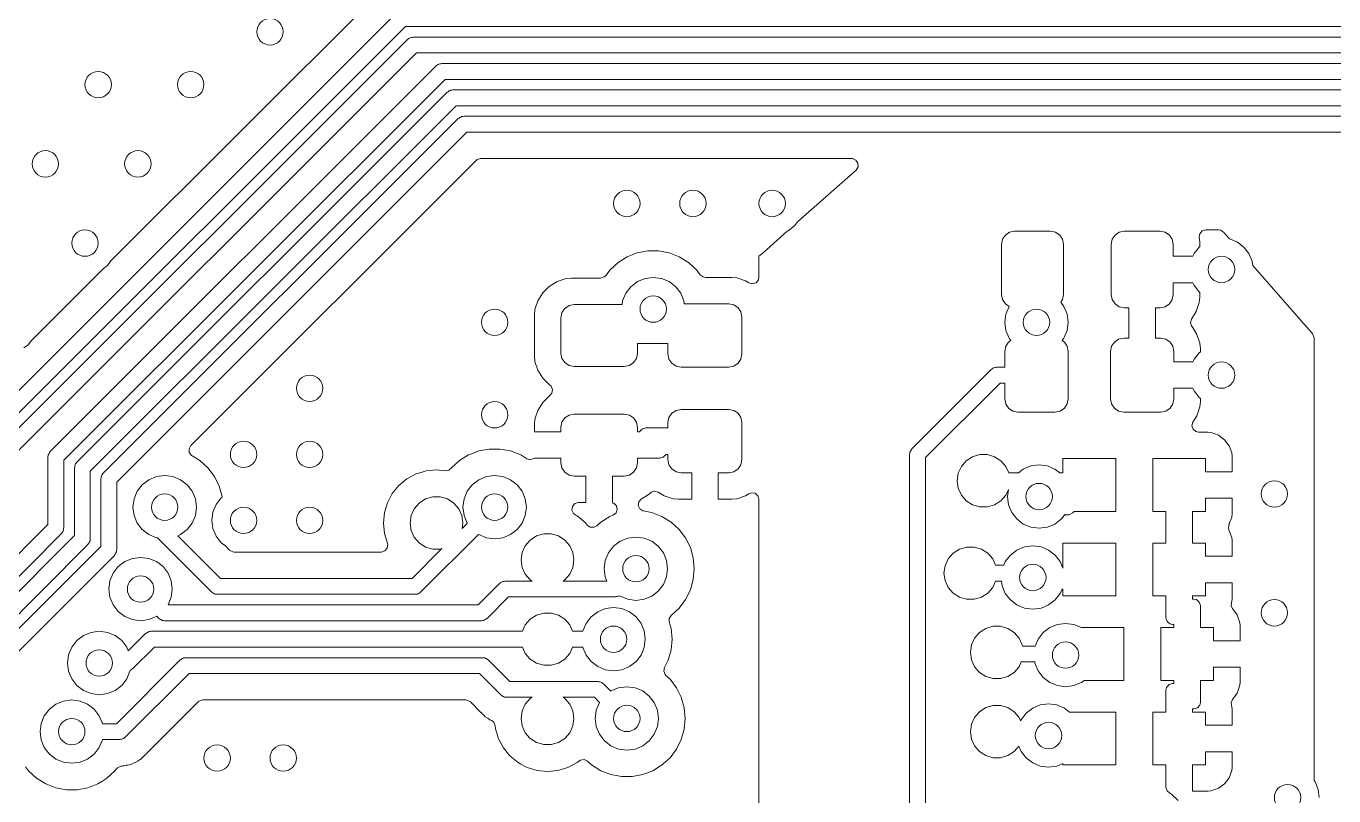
# Model space of a CAD drawing. Header units: millimetres. Extents: x 0 to 594, y 0 to 420.
# Drawn here: x 373.29 to 422.76, y 247.28 to 276.43 of the extents above; entities that cross this region are included whole.
import ezdxf

# ---------------------------------------------------------------- set-up
doc = ezdxf.new("R2010")
doc.units = ezdxf.units.MM
doc.linetypes.add('K5LT32768', pattern=[0])
picture_1 = doc.add_image_def('image2.png', size_in_pixel=(1000, 1000))

msp = doc.modelspace()

# ---------------------------------------------------------------- linework, layer by layer
at = {"color": 7, "linetype": 'K5LT32768', "lineweight": 18}
for p, q in [((376.484, 267.527), (386.472, 277.516)), ((387.301, 276.929), (368.301, 257.929)), ((368.813, 257.592), (387.638, 276.416)), ((387.638, 276.416), (454.389, 276.416)), ((387.715, 275.929), (371.801, 260.014)), ((387.75, 275.948), (387.715, 275.929)), ((387.777, 275.976), (387.75, 275.948)), ((387.816, 275.987), (387.777, 275.976)), ((387.85, 276.006), (387.816, 275.987)), ((387.889, 276.006), (387.85, 276.006)), ((387.927, 276.016), (387.889, 276.006)), ((451.917, 276.016), (387.927, 276.016)), ((372.313, 259.678), (388.052, 275.416)), ((388.052, 275.416), (451.793, 275.416)), ((388.801, 274.929), (374.201, 260.329)), ((388.835, 274.948), (388.801, 274.929)), ((388.863, 274.976), (388.835, 274.948)), ((388.901, 274.987), (388.863, 274.976)), ((388.936, 275.006), (388.901, 274.987)), ((388.975, 275.006), (388.936, 275.006)), ((389.013, 275.016), (388.975, 275.006)), ((447.013, 275.016), (389.013, 275.016)), ((374.713, 259.992), (389.138, 274.416)), ((389.138, 274.416), (446.889, 274.416)), ((389.215, 273.929), (375.201, 259.914)), ((389.25, 273.948), (389.215, 273.929)), ((389.277, 273.976), (389.25, 273.948)), ((389.316, 273.987), (389.277, 273.976)), ((389.35, 274.006), (389.316, 273.987)), ((389.389, 274.006), (389.35, 274.006)), ((389.427, 274.016), (389.389, 274.006)), ((427.513, 274.016), (389.427, 274.016)), ((375.713, 259.578), (389.552, 273.416)), ((389.552, 273.416), (427.389, 273.416)), ((389.63, 272.929), (376.201, 259.5)), ((389.664, 272.948), (389.63, 272.929)), ((389.692, 272.976), (389.664, 272.948)), ((389.73, 272.987), (389.692, 272.976)), ((389.764, 273.006), (389.73, 272.987)), ((389.804, 273.006), (389.764, 273.006)), ((389.842, 273.016), (389.804, 273.006)), ((427.013, 273.016), (389.842, 273.016)), ((376.713, 259.164), (389.966, 272.416)), ((389.966, 272.416), (426.889, 272.416)), ((390.308, 271.343), (379.517, 260.552)), ((390.349, 271.376), (390.308, 271.343)), ((390.483, 271.415), (390.349, 271.376)), ((404.522, 271.415), (390.483, 271.415)), ((404.555, 271.413), (404.522, 271.415)), ((404.682, 271.357), (404.555, 271.413)), ((404.759, 271.24), (404.682, 271.357)), ((404.761, 271.101), (404.759, 271.24)), ((402.476, 269.016), (404.687, 270.982)), ((404.687, 270.982), (404.761, 271.101)), ((401.167, 267.853), (402.077, 268.662)), ((402.077, 268.662), (402.113, 268.677)), ((402.113, 268.677), (402.362, 268.868)), ((402.362, 268.868), (402.476, 269.016)), ((410.688, 268.666), (410.497, 268.628)), ((412.038, 268.666), (410.688, 268.666)), ((412.23, 268.628), (412.038, 268.666)), ((414.838, 268.666), (414.647, 268.628)), ((416.188, 268.666), (414.838, 268.666)), ((416.38, 268.628), (416.188, 268.666)), ((417.783, 268.677), (417.691, 268.572)), ((417.917, 268.716), (417.783, 268.677)), ((418.401, 268.716), (417.917, 268.716)), ((418.469, 268.707), (418.401, 268.716)), ((418.587, 268.632), (418.469, 268.707)), ((410.226, 268.358), (410.188, 268.166)), ((410.188, 268.166), (410.188, 266.266)), ((410.335, 268.52), (410.226, 268.358)), ((410.497, 268.628), (410.335, 268.52)), ((412.392, 268.52), (412.23, 268.628)), ((412.5, 268.358), (412.392, 268.52)), ((412.538, 268.166), (412.5, 268.358)), ((412.538, 266.266), (412.538, 268.166)), ((414.376, 268.358), (414.338, 268.166)), ((414.338, 268.166), (414.338, 266.266)), ((414.485, 268.52), (414.376, 268.358)), ((414.647, 268.628), (414.485, 268.52)), ((416.542, 268.52), (416.38, 268.628)), ((416.65, 268.358), (416.542, 268.52)), ((416.688, 268.166), (416.65, 268.358)), ((416.688, 267.716), (416.688, 268.166)), ((417.691, 268.572), (417.67, 268.443)), ((417.67, 268.443), (417.688, 268.266)), ((417.688, 268.266), (417.688, 268.083)), ((418.81, 268.377), (418.587, 268.632)), ((418.824, 268.376), (418.81, 268.377)), ((419.113, 268.256), (418.824, 268.376)), ((419.362, 268.065), (419.113, 268.256)), ((395.681, 267.48), (396.028, 267.695)), ((396.028, 267.695), (396.341, 267.816)), ((396.341, 267.816), (396.408, 267.843)), ((396.408, 267.843), (396.809, 267.917)), ((396.809, 267.917), (397.217, 267.917)), ((397.217, 267.917), (397.618, 267.843)), ((397.618, 267.843), (397.999, 267.695)), ((397.999, 267.695), (398.345, 267.48)), ((401.013, 267.716), (401.167, 267.853)), ((401.013, 266.918), (401.013, 267.716)), ((417.433, 267.716), (416.688, 267.716)), ((417.474, 267.816), (417.433, 267.716)), ((417.665, 268.065), (417.474, 267.816)), ((417.688, 268.083), (417.665, 268.065)), ((419.552, 267.816), (419.362, 268.065)), ((419.672, 267.527), (419.552, 267.816)), ((373.484, 264.527), (376.203, 267.246)), ((376.203, 267.246), (376.362, 267.368)), ((376.362, 267.368), (376.484, 267.527)), ((395.218, 266.991), (395.38, 267.206)), ((395.38, 267.206), (395.681, 267.48)), ((398.345, 267.48), (398.647, 267.206)), ((398.647, 267.206), (398.79, 267.016)), ((419.693, 267.368), (419.672, 267.527)), ((421.716, 265.056), (419.693, 267.368)), ((393.081, 266.577), (393.38, 266.761)), ((393.38, 266.761), (393.713, 266.871)), ((393.713, 266.871), (393.918, 266.892)), ((393.918, 266.892), (395.02, 266.892)), ((395.02, 266.892), (395.154, 266.932)), ((395.154, 266.932), (395.218, 266.991)), ((396.413, 266.756), (396.165, 266.565)), ((396.703, 266.876), (396.413, 266.756)), ((397.013, 266.916), (396.703, 266.876)), ((397.324, 266.876), (397.013, 266.916)), ((397.613, 266.756), (397.324, 266.876)), ((397.862, 266.565), (397.613, 266.756)), ((398.79, 267.016), (398.902, 266.933)), ((398.902, 266.933), (398.988, 266.917)), ((398.988, 266.917), (399.968, 266.917)), ((399.968, 266.917), (400.174, 266.896)), ((400.174, 266.896), (400.507, 266.786)), ((400.507, 266.786), (400.635, 266.707)), ((400.635, 266.707), (400.77, 266.67)), ((400.77, 266.67), (400.903, 266.712)), ((400.903, 266.712), (400.993, 266.819)), ((400.993, 266.819), (401.013, 266.918)), ((416.688, 266.266), (416.688, 266.716)), ((416.688, 266.716), (417.433, 266.716)), ((417.433, 266.716), (417.474, 266.616)), ((392.649, 266.03), (392.833, 266.329)), ((392.833, 266.329), (393.081, 266.577)), ((395.974, 266.316), (395.854, 266.027)), ((396.165, 266.565), (395.974, 266.316)), ((398.052, 266.316), (397.862, 266.565)), ((398.172, 266.027), (398.052, 266.316)), ((410.188, 266.266), (410.226, 266.075)), ((412.5, 266.075), (412.538, 266.266)), ((414.338, 266.266), (414.376, 266.075)), ((416.65, 266.075), (416.688, 266.266)), ((417.474, 266.616), (417.665, 266.368)), ((417.665, 266.368), (417.688, 266.35)), ((417.688, 266.35), (417.688, 266.167)), ((392.517, 265.492), (392.538, 265.697)), ((392.538, 265.697), (392.649, 266.03)), ((393.665, 265.745), (393.556, 265.583)), ((393.827, 265.853), (393.665, 265.745)), ((394.018, 265.891), (393.827, 265.853)), ((395.836, 265.891), (394.018, 265.891)), ((395.854, 266.027), (395.836, 265.891)), ((398.187, 265.916), (398.172, 266.027)), ((399.868, 265.916), (398.187, 265.916)), ((400.06, 265.878), (399.868, 265.916)), ((400.222, 265.77), (400.06, 265.878)), ((400.33, 265.608), (400.222, 265.77)), ((410.226, 266.075), (410.335, 265.913)), ((410.335, 265.913), (410.476, 265.819)), ((410.474, 265.816), (410.354, 265.527)), ((410.476, 265.819), (410.474, 265.816)), ((412.432, 265.973), (412.5, 266.075)), ((412.552, 265.816), (412.432, 265.973)), ((412.672, 265.527), (412.552, 265.816)), ((414.376, 266.075), (414.485, 265.913)), ((414.485, 265.913), (414.647, 265.805)), ((414.647, 265.805), (414.838, 265.766)), ((414.838, 265.766), (415.013, 265.766)), ((415.013, 265.766), (415.013, 264.616)), ((416.013, 264.616), (416.013, 265.766)), ((416.013, 265.766), (416.188, 265.766)), ((416.188, 265.766), (416.38, 265.805)), ((416.38, 265.805), (416.542, 265.913)), ((416.542, 265.913), (416.65, 266.075)), ((417.667, 265.961), (417.557, 265.628)), ((417.688, 266.167), (417.667, 265.961)), ((392.517, 263.941), (392.517, 265.492)), ((393.556, 265.583), (393.518, 265.391)), ((393.518, 265.391), (393.518, 264.041)), ((400.368, 265.416), (400.33, 265.608)), ((400.368, 264.016), (400.368, 265.416)), ((410.354, 265.527), (410.313, 265.216)), ((410.313, 265.216), (410.354, 264.906)), ((412.713, 265.216), (412.672, 265.527)), ((412.672, 264.906), (412.713, 265.216)), ((417.379, 265.34), (417.342, 265.205)), ((417.342, 265.205), (417.384, 265.072)), ((417.557, 265.628), (417.379, 265.34)), ((410.354, 264.906), (410.474, 264.616)), ((412.552, 264.616), (412.672, 264.906)), ((417.384, 265.072), (417.396, 265.056)), ((417.396, 265.056), (417.398, 265.053)), ((417.398, 265.053), (417.582, 264.755)), ((417.582, 264.755), (417.692, 264.422)), ((421.952, 264.787), (421.716, 265.056)), ((421.974, 264.757), (421.952, 264.787)), ((422.013, 264.623), (421.974, 264.757)), ((373.203, 264.246), (373.362, 264.368)), ((373.362, 264.368), (373.484, 264.527)), ((396.418, 264.041), (396.418, 264.416)), ((396.418, 264.416), (397.568, 264.416)), ((397.568, 264.416), (397.568, 264.016)), ((410.351, 264.308), (410.313, 264.116)), ((410.46, 264.47), (410.351, 264.308)), ((410.543, 264.526), (410.46, 264.47)), ((410.474, 264.616), (410.543, 264.526)), ((412.483, 264.526), (412.552, 264.616)), ((412.567, 264.47), (412.483, 264.526)), ((412.675, 264.308), (412.567, 264.47)), ((412.713, 264.116), (412.675, 264.308)), ((414.351, 264.308), (414.313, 264.116)), ((414.46, 264.47), (414.351, 264.308)), ((414.622, 264.578), (414.46, 264.47)), ((414.813, 264.616), (414.622, 264.578)), ((415.013, 264.616), (414.813, 264.616)), ((416.213, 264.616), (416.013, 264.616)), ((416.405, 264.578), (416.213, 264.616)), ((416.567, 264.47), (416.405, 264.578)), ((416.675, 264.308), (416.567, 264.47)), ((416.713, 264.116), (416.675, 264.308)), ((417.692, 264.422), (417.713, 264.216)), ((417.713, 264.216), (417.713, 264.102)), ((422.013, 263.716), (422.013, 264.623)), ((392.538, 263.736), (392.517, 263.941)), ((392.649, 263.403), (392.538, 263.736)), ((393.518, 264.041), (393.556, 263.85)), ((393.556, 263.85), (393.665, 263.688)), ((396.272, 263.688), (396.38, 263.85)), ((396.38, 263.85), (396.418, 264.041)), ((397.568, 264.016), (397.606, 263.825)), ((397.606, 263.825), (397.715, 263.663)), ((400.222, 263.663), (400.33, 263.825)), ((400.33, 263.825), (400.368, 264.016)), ((410.313, 264.116), (410.313, 263.516)), ((412.713, 262.316), (412.713, 264.116)), ((414.313, 264.116), (414.313, 262.316)), ((416.713, 263.716), (416.713, 264.116)), ((417.433, 263.716), (416.713, 263.716)), ((417.474, 263.816), (417.433, 263.716)), ((417.665, 264.065), (417.474, 263.816)), ((417.713, 264.102), (417.665, 264.065)), ((422.013, 258.556), (422.013, 263.716)), ((392.833, 263.104), (392.649, 263.403)), ((393.665, 263.688), (393.827, 263.58)), ((393.827, 263.58), (394.018, 263.541)), ((394.018, 263.541), (395.918, 263.541)), ((395.918, 263.541), (396.11, 263.58)), ((396.11, 263.58), (396.272, 263.688)), ((397.715, 263.663), (397.877, 263.555)), ((397.877, 263.555), (398.068, 263.516)), ((398.068, 263.516), (399.868, 263.516)), ((399.868, 263.516), (400.06, 263.555)), ((400.06, 263.555), (400.222, 263.663)), ((409.801, 263.429), (406.801, 260.429)), ((409.835, 263.448), (409.801, 263.429)), ((409.863, 263.476), (409.835, 263.448)), ((409.901, 263.487), (409.863, 263.476)), ((409.936, 263.506), (409.901, 263.487)), ((409.975, 263.506), (409.936, 263.506)), ((410.013, 263.516), (409.975, 263.506)), ((410.313, 263.516), (410.013, 263.516)), ((393.081, 262.856), (392.833, 263.104)), ((393.088, 262.852), (393.081, 262.856)), ((393.148, 262.8), (393.088, 262.852)), ((393.203, 262.672), (393.148, 262.8)), ((407.313, 260.092), (410.138, 262.916)), ((410.138, 262.916), (410.313, 262.916)), ((410.313, 262.916), (410.313, 262.316)), ((392.834, 262.178), (393.082, 262.426)), ((393.082, 262.426), (393.088, 262.43)), ((393.088, 262.43), (393.091, 262.433)), ((393.091, 262.433), (393.093, 262.435)), ((393.093, 262.435), (393.181, 262.534)), ((393.093, 262.435), (393.093, 262.435)), ((393.181, 262.534), (393.203, 262.672)), ((410.313, 262.316), (410.351, 262.125)), ((412.675, 262.125), (412.713, 262.316)), ((414.313, 262.316), (414.351, 262.125)), ((416.675, 262.125), (416.713, 262.316)), ((416.713, 262.316), (416.713, 262.716)), ((416.713, 262.716), (417.433, 262.716)), ((417.433, 262.716), (417.474, 262.616)), ((417.474, 262.616), (417.665, 262.368)), ((417.665, 262.368), (417.713, 262.331)), ((417.713, 262.331), (417.713, 262.217)), ((392.539, 261.547), (392.65, 261.88)), ((392.65, 261.88), (392.834, 262.178)), ((394.018, 261.741), (393.827, 261.703)), ((395.918, 261.741), (394.018, 261.741)), ((396.11, 261.703), (395.918, 261.741)), ((397.715, 261.77), (397.606, 261.608)), ((397.877, 261.878), (397.715, 261.77)), ((398.068, 261.916), (397.877, 261.878)), ((399.868, 261.916), (398.068, 261.916)), ((400.06, 261.878), (399.868, 261.916)), ((400.222, 261.77), (400.06, 261.878)), ((400.33, 261.608), (400.222, 261.77)), ((410.351, 262.125), (410.46, 261.963)), ((410.46, 261.963), (410.622, 261.855)), ((410.622, 261.855), (410.813, 261.816)), ((410.813, 261.816), (412.213, 261.816)), ((412.213, 261.816), (412.405, 261.855)), ((412.405, 261.855), (412.567, 261.963)), ((412.567, 261.963), (412.675, 262.125)), ((414.351, 262.125), (414.46, 261.963)), ((414.46, 261.963), (414.622, 261.855)), ((414.622, 261.855), (414.813, 261.816)), ((414.813, 261.816), (416.213, 261.816)), ((416.213, 261.816), (416.405, 261.855)), ((416.405, 261.855), (416.567, 261.963)), ((416.567, 261.963), (416.675, 262.125)), ((417.692, 262.011), (417.582, 261.678)), ((417.713, 262.217), (417.692, 262.011)), ((392.518, 261.341), (392.539, 261.547)), ((392.518, 261.066), (392.518, 261.341)), ((393.556, 261.433), (393.518, 261.241)), ((393.518, 261.241), (393.518, 261.066)), ((393.665, 261.595), (393.556, 261.433)), ((393.827, 261.703), (393.665, 261.595)), ((396.272, 261.595), (396.11, 261.703)), ((396.38, 261.433), (396.272, 261.595)), ((396.418, 261.241), (396.38, 261.433)), ((396.418, 261.066), (396.418, 261.241)), ((397.606, 261.608), (397.568, 261.416)), ((397.568, 261.416), (397.568, 261.216)), ((400.368, 261.416), (400.33, 261.608)), ((400.368, 260.016), (400.368, 261.416)), ((417.432, 261.435), (417.395, 261.3)), ((417.395, 261.3), (417.437, 261.167)), ((417.582, 261.678), (417.432, 261.435)), ((393.518, 261.066), (392.518, 261.066)), ((396.488, 261.066), (396.418, 261.066)), ((396.561, 261.139), (396.488, 261.066)), ((396.565, 261.135), (396.561, 261.139)), ((396.602, 261.177), (396.565, 261.135)), ((396.736, 261.216), (396.602, 261.177)), ((397.568, 261.216), (396.736, 261.216)), ((417.437, 261.167), (417.544, 261.077)), ((417.544, 261.077), (417.643, 261.056)), ((417.643, 261.056), (418.009, 261.056)), ((418.009, 261.056), (418.128, 261.044)), ((418.128, 261.044), (418.397, 260.943)), ((418.397, 260.943), (418.628, 260.771)), ((418.628, 260.771), (418.8, 260.541)), ((374.153, 260.266), (374.143, 260.228)), ((374.181, 260.294), (374.153, 260.266)), ((374.201, 260.329), (374.181, 260.294)), ((379.517, 260.552), (379.45, 260.429)), ((379.45, 260.429), (379.46, 260.29)), ((379.46, 260.29), (379.544, 260.178)), ((390.028, 260.195), (390.272, 260.29)), ((390.272, 260.29), (390.408, 260.343)), ((390.408, 260.343), (390.809, 260.417)), ((390.809, 260.417), (391.217, 260.417)), ((391.217, 260.417), (391.618, 260.343)), ((391.618, 260.343), (391.999, 260.195)), ((406.723, 260.255), (406.713, 260.216)), ((406.743, 260.328), (406.723, 260.294)), ((406.723, 260.294), (406.723, 260.255)), ((406.753, 260.366), (406.743, 260.328)), ((406.781, 260.394), (406.753, 260.366)), ((406.801, 260.429), (406.781, 260.394)), ((418.8, 260.541), (418.9, 260.271)), ((418.9, 260.271), (418.913, 260.152)), ((374.123, 260.155), (374.113, 260.116)), ((374.113, 260.116), (374.113, 257.554)), ((374.143, 260.228), (374.123, 260.194)), ((374.123, 260.194), (374.123, 260.155)), ((374.713, 257.429), (374.713, 259.992)), ((375.143, 259.814), (375.123, 259.78)), ((375.123, 259.78), (375.123, 259.74)), ((375.153, 259.852), (375.143, 259.814)), ((375.181, 259.88), (375.153, 259.852)), ((375.201, 259.914), (375.181, 259.88)), ((379.544, 260.178), (379.562, 260.166)), ((379.562, 260.166), (379.861, 259.98)), ((379.861, 259.98), (380.162, 259.706)), ((389.38, 259.706), (389.681, 259.98)), ((389.681, 259.98), (390.028, 260.195)), ((391.999, 260.195), (392.232, 260.051)), ((392.232, 260.051), (392.367, 260.014)), ((392.367, 260.014), (392.5, 260.055)), ((392.5, 260.055), (392.514, 260.066)), ((392.514, 260.066), (393.518, 260.066)), ((393.518, 260.066), (393.518, 259.891)), ((393.518, 259.891), (393.556, 259.7)), ((396.38, 259.7), (396.418, 259.891)), ((396.418, 259.891), (396.418, 260.066)), ((396.418, 260.066), (397.25, 260.066)), ((397.25, 260.066), (397.384, 260.106)), ((397.384, 260.106), (397.421, 260.148)), ((397.421, 260.148), (397.426, 260.144)), ((397.426, 260.144), (397.498, 260.216)), ((397.498, 260.216), (397.568, 260.216)), ((397.568, 260.216), (397.568, 260.016)), ((397.568, 260.016), (397.606, 259.825)), ((397.606, 259.825), (397.715, 259.663)), ((400.222, 259.663), (400.33, 259.825)), ((400.33, 259.825), (400.368, 260.016)), ((406.713, 260.216), (406.713, 244.716)), ((407.313, 244.841), (407.313, 260.092)), ((408.672, 259.757), (408.554, 259.498)), ((408.858, 259.972), (408.672, 259.757)), ((409.098, 260.126), (408.858, 259.972)), ((409.371, 260.206), (409.098, 260.126)), ((409.656, 260.206), (409.371, 260.206)), ((409.929, 260.126), (409.656, 260.206)), ((410.168, 259.972), (409.929, 260.126)), ((410.355, 259.757), (410.168, 259.972)), ((410.464, 259.516), (410.355, 259.757)), ((411.303, 259.776), (411.013, 259.656)), ((411.613, 259.816), (411.303, 259.776)), ((411.924, 259.776), (411.613, 259.816)), ((412.213, 259.656), (411.924, 259.776)), ((414.513, 260.056), (412.513, 260.056)), ((412.513, 260.056), (412.513, 259.516)), ((414.513, 258.056), (414.513, 260.056)), ((417.913, 260.056), (415.913, 260.056)), ((415.913, 260.056), (415.913, 258.056)), ((417.913, 259.556), (417.913, 260.056)), ((418.913, 260.152), (418.913, 259.556)), ((375.123, 259.74), (375.113, 259.702)), ((375.113, 259.702), (375.113, 257.14)), ((375.713, 257.015), (375.713, 259.578)), ((376.123, 259.326), (376.113, 259.288)), ((376.113, 259.288), (376.113, 256.725)), ((376.143, 259.4), (376.123, 259.366)), ((376.123, 259.366), (376.123, 259.326)), ((376.153, 259.438), (376.143, 259.4)), ((376.181, 259.466), (376.153, 259.438)), ((376.201, 259.5), (376.181, 259.466)), ((378.218, 259.376), (377.929, 259.256)), ((378.529, 259.416), (378.218, 259.376)), ((378.839, 259.376), (378.529, 259.416)), ((379.129, 259.256), (378.839, 259.376)), ((380.162, 259.706), (380.408, 259.38)), ((380.408, 259.38), (380.59, 259.015)), ((387.391, 259.038), (387.696, 259.288)), ((387.696, 259.288), (388.044, 259.474)), ((388.044, 259.474), (388.362, 259.571)), ((388.362, 259.571), (388.421, 259.589)), ((388.421, 259.589), (388.813, 259.627)), ((388.813, 259.627), (389.147, 259.594)), ((389.147, 259.594), (389.284, 259.62)), ((389.284, 259.62), (389.369, 259.692)), ((389.369, 259.692), (389.374, 259.698)), ((389.374, 259.698), (389.38, 259.706)), ((390.703, 259.376), (390.413, 259.256)), ((391.013, 259.416), (390.703, 259.376)), ((391.324, 259.376), (391.013, 259.416)), ((391.613, 259.256), (391.324, 259.376)), ((393.556, 259.7), (393.665, 259.538)), ((393.665, 259.538), (393.827, 259.43)), ((393.827, 259.43), (394.018, 259.391)), ((394.018, 259.391), (394.468, 259.391)), ((394.468, 259.391), (394.468, 258.391)), ((395.468, 258.391), (395.468, 259.391)), ((395.468, 259.391), (395.918, 259.391)), ((395.918, 259.391), (396.11, 259.43)), ((396.11, 259.43), (396.272, 259.538)), ((396.272, 259.538), (396.38, 259.7)), ((397.715, 259.663), (397.877, 259.555)), ((397.877, 259.555), (398.068, 259.516)), ((398.068, 259.516), (398.468, 259.516)), ((398.468, 259.516), (398.468, 258.516)), ((399.468, 258.516), (399.468, 259.516)), ((399.468, 259.516), (399.868, 259.516)), ((399.868, 259.516), (400.06, 259.555)), ((400.06, 259.555), (400.222, 259.663)), ((408.554, 259.498), (408.513, 259.216)), ((410.832, 259.516), (410.464, 259.516)), ((411.013, 259.656), (410.832, 259.516)), ((412.395, 259.516), (412.213, 259.656)), ((412.513, 259.516), (412.395, 259.516)), ((418.913, 259.556), (417.913, 259.556)), ((376.713, 256.601), (376.713, 259.164)), ((377.49, 258.816), (377.37, 258.527)), ((377.68, 259.065), (377.49, 258.816)), ((377.929, 259.256), (377.68, 259.065)), ((379.377, 259.065), (379.129, 259.256)), ((379.568, 258.816), (379.377, 259.065)), ((379.688, 258.527), (379.568, 258.816)), ((380.59, 259.015), (380.702, 258.623)), ((387.141, 258.734), (387.391, 259.038)), ((389.974, 258.816), (389.854, 258.527)), ((390.165, 259.065), (389.974, 258.816)), ((390.413, 259.256), (390.165, 259.065)), ((391.862, 259.065), (391.613, 259.256)), ((392.052, 258.816), (391.862, 259.065)), ((392.172, 258.527), (392.052, 258.816)), ((396.937, 258.782), (396.899, 258.751)), ((397.07, 258.824), (396.937, 258.782)), ((397.205, 258.787), (397.07, 258.824)), ((397.43, 258.648), (397.205, 258.787)), ((408.513, 259.216), (408.554, 258.935)), ((408.554, 258.935), (408.672, 258.676)), ((410.355, 258.676), (410.448, 258.881)), ((410.448, 258.881), (410.413, 258.616)), ((377.37, 258.527), (377.329, 258.216)), ((379.729, 258.216), (379.688, 258.527)), ((380.474, 258.316), (380.354, 258.027)), ((380.665, 258.565), (380.474, 258.316)), ((380.704, 258.595), (380.665, 258.565)), ((380.702, 258.623), (380.704, 258.595)), ((386.841, 258.009), (386.956, 258.386)), ((386.956, 258.386), (387.141, 258.734)), ((388.158, 258.372), (387.972, 258.157)), ((388.398, 258.526), (388.158, 258.372)), ((388.671, 258.606), (388.398, 258.526)), ((388.956, 258.606), (388.671, 258.606)), ((389.229, 258.526), (388.956, 258.606)), ((389.468, 258.372), (389.229, 258.526)), ((389.655, 258.157), (389.468, 258.372)), ((389.854, 258.527), (389.813, 258.216)), ((392.213, 258.216), (392.172, 258.527)), ((394.045, 258.352), (393.953, 258.247)), ((394.179, 258.391), (394.045, 258.352)), ((394.468, 258.391), (394.179, 258.391)), ((395.489, 258.371), (395.468, 258.391)), ((395.522, 258.363), (395.489, 258.371)), ((395.622, 258.265), (395.522, 258.363)), ((396.467, 258.422), (396.445, 258.284)), ((396.445, 258.284), (396.501, 258.155)), ((396.561, 258.525), (396.467, 258.422)), ((396.855, 258.707), (396.561, 258.525)), ((396.899, 258.751), (396.855, 258.707)), ((397.763, 258.537), (397.43, 258.648)), ((397.968, 258.516), (397.763, 258.537)), ((398.468, 258.516), (397.968, 258.516)), ((399.968, 258.516), (399.468, 258.516)), ((400.174, 258.537), (399.968, 258.516)), ((400.506, 258.648), (400.174, 258.537)), ((400.635, 258.727), (400.507, 258.648)), ((400.73, 258.761), (400.635, 258.727)), ((400.868, 258.742), (400.73, 258.761)), ((400.974, 258.65), (400.868, 258.742)), ((401.013, 258.516), (400.974, 258.65)), ((401.013, 246.945), (401.013, 258.516)), ((408.672, 258.676), (408.858, 258.461)), ((408.858, 258.461), (409.098, 258.307)), ((409.098, 258.307), (409.371, 258.227)), ((409.656, 258.227), (409.929, 258.307)), ((409.929, 258.307), (410.168, 258.461)), ((410.168, 258.461), (410.355, 258.676)), ((410.413, 258.616), (410.454, 258.306)), ((410.454, 258.306), (410.574, 258.016)), ((417.913, 258.056), (417.913, 258.556)), ((417.913, 258.556), (418.913, 258.556)), ((418.913, 258.556), (418.913, 257.961)), ((422.013, 253.156), (422.013, 258.556)), ((377.329, 258.216), (377.37, 257.906)), ((377.37, 257.906), (377.49, 257.616)), ((379.568, 257.616), (379.688, 257.906)), ((379.688, 257.906), (379.729, 258.216)), ((380.354, 258.027), (380.313, 257.716)), ((386.803, 257.616), (386.841, 258.009)), ((387.854, 257.898), (387.813, 257.616)), ((387.972, 258.157), (387.854, 257.898)), ((389.773, 257.898), (389.655, 258.157)), ((389.813, 257.616), (389.773, 257.898)), ((389.813, 258.216), (389.854, 257.906)), ((389.854, 257.906), (389.974, 257.616)), ((392.052, 257.616), (392.172, 257.906)), ((392.172, 257.906), (392.213, 258.216)), ((393.953, 258.247), (393.934, 258.108)), ((393.934, 258.108), (393.992, 257.981)), ((393.992, 257.981), (394.062, 257.925)), ((394.062, 257.925), (394.13, 257.888)), ((394.13, 257.888), (394.435, 257.638)), ((395.025, 257.649), (395.371, 257.864)), ((395.371, 257.864), (395.434, 257.888)), ((395.434, 257.888), (395.496, 257.912)), ((395.496, 257.912), (395.606, 257.997)), ((395.606, 257.997), (395.654, 258.129)), ((395.654, 258.129), (395.622, 258.265)), ((396.501, 258.155), (396.617, 258.078)), ((396.617, 258.078), (396.645, 258.071)), ((396.645, 258.071), (396.822, 258.038)), ((396.822, 258.038), (396.962, 258.011)), ((396.962, 258.011), (397.342, 257.864)), ((397.342, 257.864), (397.689, 257.649)), ((409.371, 258.227), (409.656, 258.227)), ((410.574, 258.016), (410.765, 257.768)), ((412.462, 257.768), (412.587, 257.932)), ((412.587, 257.932), (412.596, 257.927)), ((412.596, 257.927), (412.751, 257.927)), ((412.751, 257.927), (412.885, 258.004)), ((412.885, 258.004), (412.938, 258.056)), ((412.938, 258.056), (414.513, 258.056)), ((415.913, 258.056), (416.413, 258.056)), ((416.413, 258.056), (416.413, 256.856)), ((417.413, 256.856), (417.413, 258.056)), ((417.413, 258.056), (417.913, 258.056)), ((418.9, 257.842), (418.794, 257.556)), ((418.913, 257.961), (418.9, 257.842)), ((374.113, 257.554), (369.301, 252.742)), ((374.673, 257.279), (374.683, 257.318)), ((374.683, 257.318), (374.703, 257.352)), ((374.703, 257.391), (374.713, 257.429)), ((374.703, 257.352), (374.703, 257.391)), ((377.49, 257.616), (377.68, 257.368)), ((377.68, 257.368), (377.929, 257.177)), ((379.129, 257.177), (379.377, 257.368)), ((379.377, 257.368), (379.568, 257.616)), ((380.313, 257.716), (380.354, 257.406)), ((380.354, 257.406), (380.474, 257.116)), ((386.841, 257.224), (386.803, 257.616)), ((387.813, 257.616), (387.854, 257.335)), ((387.854, 257.335), (387.972, 257.076)), ((389.784, 257.411), (389.813, 257.616)), ((389.981, 257.608), (389.784, 257.411)), ((389.974, 257.616), (389.981, 257.608)), ((391.613, 257.177), (391.862, 257.368)), ((391.862, 257.368), (392.052, 257.616)), ((394.435, 257.638), (394.516, 257.539)), ((394.516, 257.539), (394.632, 257.46)), ((394.632, 257.46), (394.772, 257.457)), ((394.772, 257.457), (394.875, 257.513)), ((394.875, 257.513), (395.025, 257.649)), ((397.689, 257.649), (397.99, 257.375)), ((397.99, 257.375), (398.236, 257.049)), ((410.765, 257.768), (411.013, 257.577)), ((411.013, 257.577), (411.303, 257.457)), ((411.303, 257.457), (411.613, 257.416)), ((411.613, 257.416), (411.924, 257.457)), ((411.924, 257.457), (412.213, 257.577)), ((412.213, 257.577), (412.462, 257.768)), ((418.797, 257.554), (418.772, 257.439)), ((418.772, 257.439), (418.796, 257.358)), ((418.794, 257.556), (418.797, 257.554)), ((418.796, 257.358), (418.794, 257.357)), ((418.794, 257.357), (418.9, 257.071)), ((369.813, 252.405), (374.625, 257.217)), ((375.113, 257.14), (370.301, 252.327)), ((370.813, 251.991), (375.625, 256.803)), ((374.625, 257.217), (374.645, 257.252)), ((374.645, 257.252), (374.673, 257.279)), ((375.625, 256.803), (375.645, 256.837)), ((375.645, 256.837), (375.673, 256.865)), ((375.673, 256.865), (375.683, 256.903)), ((375.683, 256.903), (375.703, 256.938)), ((375.703, 256.977), (375.713, 257.015)), ((375.703, 256.938), (375.703, 256.977)), ((377.929, 257.177), (378.218, 257.057)), ((378.218, 257.057), (378.269, 257.051)), ((378.269, 257.051), (378.297, 257.023)), ((378.297, 257.023), (378.317, 256.989)), ((378.317, 256.989), (380.301, 255.004)), ((379.021, 257.133), (379.129, 257.177)), ((380.638, 255.516), (379.021, 257.133)), ((380.474, 257.116), (380.665, 256.868)), ((380.665, 256.868), (380.824, 256.746)), ((386.894, 257.049), (386.841, 257.224)), ((386.959, 256.837), (386.894, 257.049)), ((386.947, 256.662), (386.967, 256.801)), ((386.967, 256.801), (386.959, 256.837)), ((387.972, 257.076), (388.158, 256.861)), ((388.158, 256.861), (388.398, 256.707)), ((388.225, 255.004), (390.405, 257.184)), ((390.405, 257.184), (390.413, 257.177)), ((390.413, 257.177), (390.703, 257.057)), ((390.703, 257.057), (391.013, 257.016)), ((391.013, 257.016), (391.324, 257.057)), ((391.324, 257.057), (391.613, 257.177)), ((392.358, 256.972), (392.172, 256.757)), ((392.598, 257.126), (392.358, 256.972)), ((392.871, 257.206), (392.598, 257.126)), ((393.156, 257.206), (392.871, 257.206)), ((393.429, 257.126), (393.156, 257.206)), ((393.668, 256.972), (393.429, 257.126)), ((393.855, 256.757), (393.668, 256.972)), ((395.757, 256.925), (395.508, 256.734)), ((396.046, 257.045), (395.757, 256.925)), ((396.357, 257.085), (396.046, 257.045)), ((396.667, 257.045), (396.357, 257.085)), ((396.957, 256.925), (396.667, 257.045)), ((397.205, 256.734), (396.957, 256.925)), ((398.236, 257.049), (398.418, 256.684)), ((414.513, 256.856), (412.513, 256.856)), ((412.513, 256.856), (412.513, 255.909)), ((414.513, 254.856), (414.513, 256.856)), ((416.413, 256.856), (415.913, 256.856)), ((415.913, 256.856), (415.913, 254.856)), ((417.913, 256.856), (417.413, 256.856)), ((417.913, 256.356), (417.913, 256.856)), ((418.9, 257.071), (418.913, 256.952)), ((418.913, 256.952), (418.913, 256.356)), ((376.113, 256.725), (371.301, 251.913)), ((371.813, 251.577), (376.625, 256.389)), ((376.625, 256.389), (376.645, 256.423)), ((376.645, 256.423), (376.673, 256.451)), ((376.673, 256.451), (376.683, 256.489)), ((376.683, 256.489), (376.703, 256.523)), ((376.703, 256.563), (376.713, 256.601)), ((376.703, 256.523), (376.703, 256.563)), ((377.617, 256.315), (377.307, 256.275)), ((377.928, 256.275), (377.617, 256.315)), ((380.824, 256.746), (380.98, 256.59)), ((380.98, 256.59), (381.102, 256.523)), ((381.102, 256.523), (381.155, 256.517)), ((381.155, 256.517), (381.506, 256.517)), ((381.506, 256.517), (381.513, 256.516)), ((381.513, 256.516), (381.521, 256.517)), ((381.521, 256.517), (384.006, 256.517)), ((384.006, 256.517), (384.013, 256.516)), ((384.013, 256.516), (384.021, 256.517)), ((384.021, 256.517), (386.721, 256.517)), ((386.721, 256.517), (386.855, 256.557)), ((386.855, 256.557), (386.947, 256.662)), ((389.017, 256.645), (387.889, 255.516)), ((388.398, 256.707), (388.671, 256.627)), ((388.671, 256.627), (388.956, 256.627)), ((388.956, 256.627), (389.017, 256.645)), ((392.054, 256.498), (392.013, 256.216)), ((392.172, 256.757), (392.054, 256.498)), ((393.973, 256.498), (393.855, 256.757)), ((394.013, 256.216), (393.973, 256.498)), ((395.317, 256.485), (395.198, 256.196)), ((395.508, 256.734), (395.317, 256.485)), ((397.396, 256.485), (397.205, 256.734)), ((397.516, 256.196), (397.396, 256.485)), ((398.418, 256.684), (398.529, 256.292)), ((398.529, 256.292), (398.567, 255.885)), ((408.358, 256.472), (408.172, 256.257)), ((408.598, 256.626), (408.358, 256.472)), ((408.871, 256.706), (408.598, 256.626)), ((409.156, 256.706), (408.871, 256.706)), ((409.429, 256.626), (409.156, 256.706)), ((409.668, 256.472), (409.429, 256.626)), ((409.855, 256.257), (409.668, 256.472)), ((410.525, 256.401), (410.334, 256.153)), ((410.773, 256.592), (410.525, 256.401)), ((411.063, 256.712), (410.773, 256.592)), ((411.373, 256.753), (411.063, 256.712)), ((411.684, 256.712), (411.373, 256.753)), ((411.973, 256.592), (411.684, 256.712)), ((412.222, 256.401), (411.973, 256.592)), ((412.412, 256.153), (412.222, 256.401)), ((418.913, 256.356), (417.913, 256.356)), ((376.769, 255.964), (376.578, 255.715)), ((377.017, 256.155), (376.769, 255.964)), ((377.307, 256.275), (377.017, 256.155)), ((378.217, 256.155), (377.928, 256.275)), ((378.466, 255.964), (378.217, 256.155)), ((378.657, 255.715), (378.466, 255.964)), ((392.013, 256.216), (392.054, 255.935)), ((392.054, 255.935), (392.172, 255.676)), ((393.855, 255.676), (393.973, 255.935)), ((393.973, 255.935), (394.013, 256.216)), ((395.198, 256.196), (395.157, 255.885)), ((395.157, 255.885), (395.198, 255.575)), ((397.557, 255.885), (397.516, 256.196)), ((397.516, 255.575), (397.557, 255.885)), ((398.567, 255.885), (398.529, 255.479)), ((408.054, 255.998), (408.013, 255.716)), ((408.172, 256.257), (408.054, 255.998)), ((409.964, 256.016), (409.855, 256.257)), ((410.278, 256.016), (409.964, 256.016)), ((410.334, 256.153), (410.278, 256.016)), ((412.513, 255.909), (412.412, 256.153)), ((376.458, 255.426), (376.417, 255.115)), ((376.578, 255.715), (376.458, 255.426)), ((378.777, 255.426), (378.657, 255.715)), ((378.817, 255.115), (378.777, 255.426)), ((387.889, 255.516), (380.638, 255.516)), ((391.201, 255.329), (390.389, 254.516)), ((391.235, 255.348), (391.201, 255.329)), ((391.263, 255.376), (391.235, 255.348)), ((391.301, 255.387), (391.263, 255.376)), ((391.336, 255.406), (391.301, 255.387)), ((391.375, 255.406), (391.336, 255.406)), ((391.413, 255.416), (391.375, 255.406)), ((392.427, 255.416), (391.413, 255.416)), ((392.172, 255.676), (392.358, 255.461)), ((392.358, 255.461), (392.427, 255.416)), ((393.599, 255.416), (393.668, 255.461)), ((395.263, 255.416), (393.599, 255.416)), ((393.668, 255.461), (393.855, 255.676)), ((395.198, 255.575), (395.263, 255.416)), ((397.396, 255.285), (397.516, 255.575)), ((398.529, 255.479), (398.418, 255.087)), ((408.013, 255.716), (408.054, 255.435)), ((408.054, 255.435), (408.172, 255.176)), ((409.855, 255.176), (409.964, 255.416)), ((409.964, 255.416), (410.191, 255.416)), ((410.191, 255.416), (410.214, 255.242)), ((417.913, 254.856), (417.913, 255.356)), ((417.913, 255.356), (418.913, 255.356)), ((418.913, 255.356), (418.913, 254.761)), ((376.417, 255.115), (376.458, 254.805)), ((378.777, 254.805), (378.817, 255.115)), ((380.301, 255.004), (380.335, 254.985)), ((380.335, 254.985), (380.363, 254.957)), ((380.363, 254.957), (380.401, 254.946)), ((380.401, 254.946), (380.436, 254.927)), ((380.436, 254.927), (380.475, 254.927)), ((380.475, 254.927), (380.513, 254.916)), ((380.513, 254.916), (388.013, 254.916)), ((388.013, 254.916), (388.051, 254.927)), ((388.051, 254.927), (388.091, 254.927)), ((388.091, 254.927), (388.125, 254.946)), ((388.125, 254.946), (388.163, 254.957)), ((388.163, 254.957), (388.191, 254.985)), ((388.191, 254.985), (388.225, 255.004)), ((390.725, 254.004), (391.538, 254.816)), ((391.538, 254.816), (395.588, 254.816)), ((395.588, 254.816), (395.626, 254.827)), ((395.626, 254.827), (395.665, 254.827)), ((395.665, 254.827), (395.7, 254.846)), ((395.7, 254.846), (395.738, 254.857)), ((395.738, 254.857), (395.74, 254.859)), ((395.74, 254.859), (395.757, 254.846)), ((395.757, 254.846), (396.046, 254.726)), ((396.667, 254.726), (396.957, 254.846)), ((396.957, 254.846), (397.205, 255.037)), ((397.205, 255.037), (397.396, 255.285)), ((398.418, 255.087), (398.236, 254.722)), ((408.172, 255.176), (408.358, 254.961)), ((408.358, 254.961), (408.598, 254.807)), ((408.598, 254.807), (408.871, 254.727)), ((409.156, 254.727), (409.429, 254.807)), ((409.429, 254.807), (409.668, 254.961)), ((409.668, 254.961), (409.855, 255.176)), ((410.214, 255.242), (410.334, 254.953)), ((410.334, 254.953), (410.525, 254.704)), ((412.222, 254.704), (412.412, 254.953)), ((412.412, 254.953), (412.481, 255.117)), ((412.481, 255.117), (412.513, 255.117)), ((412.513, 255.117), (412.513, 254.856)), ((412.513, 254.856), (414.513, 254.856)), ((415.913, 254.856), (416.413, 254.856)), ((416.413, 254.856), (416.413, 254.024)), ((417.413, 254.736), (417.413, 254.856)), ((417.413, 254.856), (417.913, 254.856)), ((376.458, 254.805), (376.578, 254.515)), ((376.578, 254.515), (376.769, 254.267)), ((378.657, 254.516), (378.777, 254.805)), ((390.389, 254.516), (378.657, 254.516)), ((395.203, 254.376), (394.913, 254.256)), ((395.513, 254.416), (395.203, 254.376)), ((395.824, 254.376), (395.513, 254.416)), ((396.113, 254.256), (395.824, 254.376)), ((396.046, 254.726), (396.357, 254.685)), ((396.357, 254.685), (396.667, 254.726)), ((397.99, 254.396), (397.687, 254.12)), ((398.236, 254.722), (397.99, 254.396)), ((408.871, 254.727), (409.156, 254.727)), ((410.525, 254.704), (410.773, 254.513)), ((410.773, 254.513), (411.063, 254.393)), ((411.063, 254.393), (411.373, 254.353)), ((411.373, 254.353), (411.684, 254.393)), ((411.684, 254.393), (411.973, 254.513)), ((411.973, 254.513), (412.222, 254.704)), ((417.465, 254.736), (417.413, 254.736)), ((417.568, 254.714), (417.465, 254.736)), ((417.674, 254.623), (417.568, 254.714)), ((417.713, 254.488), (417.674, 254.623)), ((417.713, 253.656), (417.713, 254.488)), ((418.889, 254.612), (418.879, 254.473)), ((418.879, 254.473), (418.923, 254.377)), ((418.9, 254.642), (418.889, 254.612)), ((418.913, 254.761), (418.9, 254.642)), ((418.923, 254.377), (419.1, 254.141)), ((376.769, 254.267), (377.017, 254.076)), ((377.017, 254.076), (377.307, 253.956)), ((377.307, 253.956), (377.617, 253.915)), ((377.617, 253.915), (377.928, 253.956)), ((377.928, 253.956), (378.217, 254.076)), ((378.217, 254.076), (378.226, 254.083)), ((378.226, 254.083), (378.304, 254.004)), ((378.304, 254.004), (378.338, 253.985)), ((378.338, 253.985), (378.366, 253.957)), ((378.366, 253.957), (378.405, 253.946)), ((378.405, 253.946), (378.439, 253.927)), ((378.439, 253.927), (378.478, 253.927)), ((378.478, 253.927), (378.516, 253.916)), ((378.516, 253.916), (390.513, 253.916)), ((390.513, 253.916), (390.551, 253.927)), ((390.551, 253.927), (390.591, 253.927)), ((390.591, 253.927), (390.625, 253.946)), ((390.625, 253.946), (390.663, 253.957)), ((390.663, 253.957), (390.691, 253.985)), ((390.691, 253.985), (390.725, 254.004)), ((392.358, 253.972), (392.172, 253.757)), ((392.598, 254.126), (392.358, 253.972)), ((392.871, 254.206), (392.598, 254.126)), ((393.156, 254.206), (392.871, 254.206)), ((393.429, 254.126), (393.156, 254.206)), ((393.668, 253.972), (393.429, 254.126)), ((393.855, 253.757), (393.668, 253.972)), ((394.665, 254.065), (394.474, 253.816)), ((394.913, 254.256), (394.665, 254.065)), ((396.362, 254.065), (396.113, 254.256)), ((396.552, 253.816), (396.362, 254.065)), ((397.687, 254.12), (397.615, 254.001)), ((397.615, 254.001), (397.616, 253.869)), ((397.616, 253.869), (397.686, 253.623)), ((416.413, 254.024), (416.453, 253.89)), ((416.453, 253.89), (416.558, 253.799)), ((419.1, 254.141), (419.2, 253.871)), ((419.2, 253.871), (419.213, 253.752)), ((375.453, 253.355), (375.204, 253.164)), ((375.742, 253.474), (375.453, 253.355)), ((376.053, 253.515), (375.742, 253.474)), ((376.363, 253.474), (376.053, 253.515)), ((376.653, 253.355), (376.363, 253.474)), ((376.901, 253.164), (376.653, 253.355)), ((377.801, 253.429), (377.149, 252.777)), ((377.835, 253.448), (377.801, 253.429)), ((377.863, 253.476), (377.835, 253.448)), ((377.901, 253.487), (377.863, 253.476)), ((377.936, 253.506), (377.901, 253.487)), ((377.975, 253.506), (377.936, 253.506)), ((378.013, 253.516), (377.975, 253.506)), ((392.062, 253.516), (378.013, 253.516)), ((392.172, 253.757), (392.062, 253.516)), ((393.964, 253.516), (393.855, 253.757)), ((394.353, 253.516), (393.964, 253.516)), ((394.354, 253.527), (394.353, 253.516)), ((394.474, 253.816), (394.354, 253.527)), ((396.672, 253.527), (396.552, 253.816)), ((396.713, 253.216), (396.672, 253.527)), ((397.686, 253.623), (397.724, 253.216)), ((409.358, 253.472), (409.172, 253.257)), ((409.598, 253.626), (409.358, 253.472)), ((409.871, 253.706), (409.598, 253.626)), ((410.156, 253.706), (409.871, 253.706)), ((410.429, 253.626), (410.156, 253.706)), ((410.668, 253.472), (410.429, 253.626)), ((410.855, 253.257), (410.668, 253.472)), ((411.765, 253.465), (411.574, 253.216)), ((412.013, 253.656), (411.765, 253.465)), ((412.303, 253.776), (412.013, 253.656)), ((412.613, 253.816), (412.303, 253.776)), ((412.924, 253.776), (412.613, 253.816)), ((413.211, 253.656), (412.924, 253.776)), ((414.813, 253.656), (413.211, 253.656)), ((414.813, 251.656), (414.813, 253.656)), ((416.713, 253.656), (416.213, 253.656)), ((416.213, 253.656), (416.213, 251.656)), ((416.558, 253.799), (416.661, 253.776)), ((416.661, 253.776), (416.713, 253.776)), ((416.713, 253.776), (416.713, 253.656)), ((418.213, 253.656), (417.713, 253.656)), ((418.213, 253.156), (418.213, 253.656)), ((419.213, 253.752), (419.213, 253.156)), ((375.014, 252.915), (374.894, 252.626)), ((375.204, 253.164), (375.014, 252.915)), ((377.092, 252.915), (376.901, 253.164)), ((377.149, 252.777), (377.092, 252.915)), ((377.324, 252.103), (378.138, 252.916)), ((378.138, 252.916), (392.062, 252.916)), ((392.062, 252.916), (392.172, 252.676)), ((393.855, 252.676), (393.964, 252.916)), ((393.964, 252.916), (394.353, 252.916)), ((394.353, 252.916), (394.354, 252.906)), ((394.354, 252.906), (394.474, 252.616)), ((396.552, 252.616), (396.672, 252.906)), ((396.672, 252.906), (396.713, 253.216)), ((397.724, 253.216), (397.686, 252.81)), ((409.054, 252.998), (409.013, 252.716)), ((409.172, 253.257), (409.054, 252.998)), ((410.973, 252.998), (410.855, 253.257)), ((410.979, 252.956), (410.973, 252.998)), ((411.466, 252.956), (410.979, 252.956)), ((411.574, 253.216), (411.466, 252.956)), ((419.213, 253.156), (418.213, 253.156)), ((422.013, 252.156), (422.013, 253.156)), ((374.894, 252.626), (374.853, 252.315)), ((379.115, 252.429), (376.703, 250.016)), ((379.149, 252.448), (379.115, 252.429)), ((379.177, 252.476), (379.149, 252.448)), ((379.215, 252.487), (379.177, 252.476)), ((379.249, 252.506), (379.215, 252.487)), ((379.289, 252.506), (379.249, 252.506)), ((379.327, 252.516), (379.289, 252.506)), ((390.561, 252.516), (379.327, 252.516)), ((390.599, 252.506), (390.561, 252.516)), ((390.639, 252.506), (390.599, 252.506)), ((390.673, 252.487), (390.639, 252.506)), ((390.711, 252.476), (390.673, 252.487)), ((390.739, 252.448), (390.711, 252.476)), ((390.773, 252.429), (390.739, 252.448)), ((391.585, 251.616), (390.773, 252.429)), ((392.172, 252.676), (392.358, 252.461)), ((392.358, 252.461), (392.598, 252.307)), ((393.429, 252.307), (393.668, 252.461)), ((393.668, 252.461), (393.855, 252.676)), ((394.474, 252.616), (394.665, 252.368)), ((394.665, 252.368), (394.913, 252.177)), ((396.113, 252.177), (396.362, 252.368)), ((396.362, 252.368), (396.552, 252.616)), ((397.574, 252.418), (397.437, 252.141)), ((397.686, 252.81), (397.574, 252.418)), ((409.013, 252.716), (409.054, 252.435)), ((409.054, 252.435), (409.172, 252.176)), ((410.855, 252.176), (410.937, 252.356)), ((410.937, 252.356), (411.447, 252.356)), ((411.447, 252.356), (411.454, 252.306)), ((374.853, 252.315), (374.894, 252.005)), ((374.894, 252.005), (375.014, 251.715)), ((377.039, 249.504), (379.451, 251.916)), ((377.092, 251.715), (377.212, 252.005)), ((377.212, 252.005), (377.217, 252.041)), ((377.217, 252.041), (377.224, 252.045)), ((377.224, 252.045), (377.262, 252.055)), ((377.262, 252.055), (377.29, 252.083)), ((377.29, 252.083), (377.324, 252.103)), ((379.451, 251.916), (390.437, 251.916)), ((390.437, 251.916), (391.249, 251.104)), ((392.598, 252.307), (392.871, 252.227)), ((392.871, 252.227), (393.156, 252.227)), ((393.156, 252.227), (393.429, 252.307)), ((394.913, 252.177), (395.203, 252.057)), ((395.203, 252.057), (395.513, 252.016)), ((395.513, 252.016), (395.824, 252.057)), ((395.824, 252.057), (396.113, 252.177)), ((397.437, 252.141), (397.412, 252.003)), ((397.412, 252.003), (397.466, 251.875)), ((397.466, 251.875), (397.491, 251.847)), ((397.491, 251.847), (397.647, 251.706)), ((409.172, 252.176), (409.358, 251.961)), ((409.358, 251.961), (409.598, 251.807)), ((410.429, 251.807), (410.668, 251.961)), ((410.668, 251.961), (410.855, 252.176)), ((411.454, 252.306), (411.574, 252.016)), ((411.574, 252.016), (411.765, 251.768)), ((418.213, 251.656), (418.213, 252.156)), ((418.213, 252.156), (419.213, 252.156)), ((419.213, 252.156), (419.213, 251.561)), ((422.013, 248.956), (422.013, 252.156)), ((375.014, 251.715), (375.204, 251.467)), ((375.204, 251.467), (375.453, 251.276)), ((376.653, 251.276), (376.901, 251.467)), ((376.901, 251.467), (377.092, 251.715)), ((394.913, 251.616), (391.585, 251.616)), ((394.951, 251.606), (394.913, 251.616)), ((394.991, 251.606), (394.951, 251.606)), ((395.025, 251.587), (394.991, 251.606)), ((395.063, 251.576), (395.025, 251.587)), ((395.091, 251.548), (395.063, 251.576)), ((395.125, 251.529), (395.091, 251.548)), ((395.405, 251.249), (395.125, 251.529)), ((395.703, 251.376), (395.413, 251.256)), ((396.013, 251.416), (395.703, 251.376)), ((396.324, 251.376), (396.013, 251.416)), ((396.613, 251.256), (396.324, 251.376)), ((397.647, 251.706), (397.893, 251.38)), ((397.893, 251.38), (398.074, 251.015)), ((409.598, 251.807), (409.871, 251.727)), ((409.871, 251.727), (410.156, 251.727)), ((410.156, 251.727), (410.429, 251.807)), ((411.765, 251.768), (412.013, 251.577)), ((412.013, 251.577), (412.303, 251.457)), ((412.303, 251.457), (412.613, 251.416)), ((412.613, 251.416), (412.924, 251.457)), ((412.924, 251.457), (413.213, 251.577)), ((413.213, 251.577), (413.317, 251.656)), ((413.317, 251.656), (414.813, 251.656)), ((416.213, 251.656), (416.713, 251.656)), ((416.436, 251.392), (416.413, 251.288)), ((416.527, 251.497), (416.436, 251.392)), ((416.661, 251.536), (416.527, 251.497)), ((416.713, 251.536), (416.661, 251.536)), ((416.713, 251.656), (416.713, 251.536)), ((417.713, 250.824), (417.713, 251.656)), ((417.713, 251.656), (418.213, 251.656)), ((419.2, 251.442), (419.1, 251.172)), ((419.213, 251.561), (419.2, 251.442)), ((374.703, 250.876), (374.413, 250.756)), ((375.013, 250.916), (374.703, 250.876)), ((375.324, 250.876), (375.013, 250.916)), ((375.613, 250.756), (375.324, 250.876)), ((375.453, 251.276), (375.742, 251.156)), ((375.742, 251.156), (376.053, 251.115)), ((376.053, 251.115), (376.363, 251.156)), ((376.363, 251.156), (376.653, 251.276)), ((379.835, 250.876), (379.793, 250.843)), ((379.969, 250.915), (379.835, 250.876)), ((389.92, 250.915), (379.969, 250.915)), ((389.972, 250.91), (389.92, 250.915)), ((390.095, 250.843), (389.972, 250.91)), ((391.249, 251.104), (391.283, 251.085)), ((391.283, 251.085), (391.311, 251.057)), ((391.311, 251.057), (391.349, 251.046)), ((391.349, 251.046), (391.384, 251.027)), ((391.384, 251.027), (391.423, 251.027)), ((391.423, 251.027), (391.461, 251.016)), ((391.461, 251.016), (392.427, 251.016)), ((392.358, 250.972), (392.172, 250.757)), ((392.427, 251.016), (392.358, 250.972)), ((393.668, 250.972), (393.599, 251.016)), ((393.599, 251.016), (394.789, 251.016)), ((393.855, 250.757), (393.668, 250.972)), ((394.789, 251.016), (394.981, 250.825)), ((395.413, 251.256), (395.405, 251.249)), ((396.862, 251.065), (396.613, 251.256)), ((397.052, 250.816), (396.862, 251.065)), ((398.074, 251.015), (398.186, 250.623)), ((416.413, 251.288), (416.413, 250.456)), ((418.923, 250.936), (418.874, 250.805)), ((419.1, 251.172), (418.923, 250.936)), ((374.165, 250.565), (373.974, 250.316)), ((374.413, 250.756), (374.165, 250.565)), ((375.862, 250.565), (375.613, 250.756)), ((376.052, 250.316), (375.862, 250.565)), ((379.793, 250.843), (377.868, 248.917)), ((390.494, 250.444), (390.095, 250.843)), ((390.502, 250.435), (390.494, 250.444)), ((390.563, 250.361), (390.502, 250.435)), ((390.598, 250.336), (390.563, 250.361)), ((392.054, 250.498), (392.013, 250.216)), ((392.172, 250.757), (392.054, 250.498)), ((393.973, 250.498), (393.855, 250.757)), ((394.013, 250.216), (393.973, 250.498)), ((394.854, 250.527), (394.813, 250.216)), ((394.974, 250.816), (394.854, 250.527)), ((394.981, 250.825), (394.974, 250.816)), ((397.172, 250.527), (397.052, 250.816)), ((397.213, 250.216), (397.172, 250.527)), ((398.186, 250.623), (398.224, 250.216)), ((409.358, 250.472), (409.172, 250.257)), ((409.598, 250.626), (409.358, 250.472)), ((409.871, 250.706), (409.598, 250.626)), ((410.156, 250.706), (409.871, 250.706)), ((410.429, 250.626), (410.156, 250.706)), ((410.668, 250.472), (410.429, 250.626)), ((410.855, 250.257), (410.668, 250.472)), ((411.12, 250.418), (410.93, 250.169)), ((411.369, 250.609), (411.12, 250.418)), ((411.658, 250.728), (411.369, 250.609)), ((411.969, 250.769), (411.658, 250.728)), ((412.279, 250.728), (411.969, 250.769)), ((412.569, 250.609), (412.279, 250.728)), ((412.767, 250.456), (412.569, 250.609)), ((414.513, 250.456), (412.767, 250.456)), ((414.513, 248.456), (414.513, 250.456)), ((416.413, 250.456), (415.913, 250.456)), ((415.913, 250.456), (415.913, 248.456)), ((417.413, 250.456), (417.413, 250.576)), ((417.413, 250.576), (417.465, 250.576)), ((417.913, 250.456), (417.413, 250.456)), ((417.465, 250.576), (417.599, 250.616)), ((417.599, 250.616), (417.691, 250.721)), ((417.691, 250.721), (417.713, 250.824)), ((417.913, 249.956), (417.913, 250.456)), ((418.874, 250.805), (418.889, 250.701)), ((418.889, 250.701), (418.9, 250.671)), ((418.9, 250.671), (418.913, 250.552)), ((418.913, 250.552), (418.913, 249.956)), ((373.854, 250.027), (373.813, 249.716)), ((373.974, 250.316), (373.854, 250.027)), ((376.172, 250.027), (376.052, 250.316)), ((376.174, 250.016), (376.172, 250.027)), ((376.703, 250.016), (376.174, 250.016)), ((390.627, 250.31), (390.598, 250.336)), ((390.657, 250.28), (390.627, 250.31)), ((390.741, 250.231), (390.657, 250.28)), ((390.751, 250.224), (390.741, 250.231)), ((390.829, 250.167), (390.751, 250.224)), ((390.869, 250.152), (390.829, 250.167)), ((390.904, 250.135), (390.869, 250.152)), ((390.909, 250.132), (390.904, 250.135)), ((390.977, 250.072), (390.909, 250.132)), ((391.03, 249.942), (390.977, 250.072)), ((391.041, 249.824), (391.03, 249.942)), ((392.013, 250.216), (392.054, 249.935)), ((392.054, 249.935), (392.172, 249.676)), ((393.855, 249.676), (393.973, 249.935)), ((393.973, 249.935), (394.013, 250.216)), ((394.813, 250.216), (394.854, 249.906)), ((394.854, 249.906), (394.974, 249.616)), ((397.052, 249.616), (397.172, 249.906)), ((397.172, 249.906), (397.213, 250.216)), ((398.224, 250.216), (398.186, 249.81)), ((409.054, 249.998), (409.013, 249.716)), ((409.172, 250.257), (409.054, 249.998)), ((410.913, 250.129), (410.855, 250.257)), ((410.93, 250.169), (410.913, 250.129)), ((418.913, 249.956), (417.913, 249.956)), ((373.813, 249.716), (373.854, 249.406)), ((373.854, 249.406), (373.974, 249.116)), ((376.052, 249.116), (376.172, 249.406)), ((376.172, 249.406), (376.174, 249.416)), ((376.174, 249.416), (376.827, 249.416)), ((376.827, 249.416), (376.865, 249.427)), ((376.865, 249.427), (376.905, 249.427)), ((376.905, 249.427), (376.939, 249.446)), ((376.939, 249.446), (376.977, 249.457)), ((376.977, 249.457), (377.005, 249.485)), ((377.005, 249.485), (377.039, 249.504)), ((391.156, 249.447), (391.041, 249.824)), ((391.341, 249.099), (391.156, 249.447)), ((392.172, 249.676), (392.358, 249.461)), ((392.358, 249.461), (392.598, 249.307)), ((393.429, 249.307), (393.668, 249.461)), ((393.668, 249.461), (393.855, 249.676)), ((394.974, 249.616), (395.165, 249.368)), ((395.165, 249.368), (395.413, 249.177)), ((396.613, 249.177), (396.862, 249.368)), ((396.862, 249.368), (397.052, 249.616)), ((398.074, 249.418), (397.893, 249.053)), ((398.186, 249.81), (398.074, 249.418)), ((409.013, 249.716), (409.054, 249.435)), ((409.054, 249.435), (409.172, 249.176)), ((373.974, 249.116), (374.165, 248.868)), ((375.862, 248.868), (376.052, 249.116)), ((377.838, 248.881), (377.78, 248.827)), ((377.847, 248.893), (377.838, 248.881)), ((377.848, 248.892), (377.847, 248.893)), ((377.868, 248.917), (377.848, 248.892)), ((391.591, 248.795), (391.341, 249.099)), ((392.598, 249.307), (392.871, 249.227)), ((392.871, 249.227), (393.156, 249.227)), ((393.156, 249.227), (393.429, 249.307)), ((395.413, 249.177), (395.703, 249.057)), ((395.703, 249.057), (396.013, 249.016)), ((396.013, 249.016), (396.324, 249.057)), ((396.324, 249.057), (396.613, 249.177)), ((397.893, 249.053), (397.647, 248.727)), ((409.172, 249.176), (409.358, 248.961)), ((409.358, 248.961), (409.598, 248.807)), ((410.429, 248.807), (410.668, 248.961)), ((410.668, 248.961), (410.847, 249.168)), ((410.847, 249.168), (410.93, 248.969)), ((410.93, 248.969), (411.12, 248.721)), ((417.913, 248.456), (417.913, 248.956)), ((417.913, 248.956), (418.913, 248.956)), ((418.913, 248.956), (418.913, 248.361)), ((422.013, 247.868), (422.013, 248.956)), ((373.38, 248.227), (373.26, 248.386)), ((374.165, 248.868), (374.413, 248.677)), ((374.413, 248.677), (374.703, 248.557)), ((374.703, 248.557), (375.013, 248.516)), ((375.013, 248.516), (375.324, 248.557)), ((375.324, 248.557), (375.613, 248.677)), ((375.613, 248.677), (375.862, 248.868)), ((376.869, 248.406), (376.742, 248.346)), ((376.91, 248.412), (376.869, 248.406)), ((376.949, 248.415), (376.91, 248.412)), ((376.991, 248.415), (376.949, 248.415)), ((377.086, 248.44), (376.991, 248.415)), ((377.097, 248.442), (377.086, 248.44)), ((377.105, 248.443), (377.097, 248.442)), ((377.193, 248.457), (377.105, 248.443)), ((377.232, 248.474), (377.193, 248.457)), ((377.269, 248.487), (377.232, 248.474)), ((377.31, 248.497), (377.269, 248.487)), ((377.395, 248.544), (377.31, 248.497)), ((377.405, 248.549), (377.395, 248.544)), ((377.414, 248.553), (377.405, 248.549)), ((377.495, 248.588), (377.414, 248.553)), ((377.503, 248.594), (377.495, 248.588)), ((377.528, 248.614), (377.503, 248.594)), ((377.561, 248.635), (377.528, 248.614)), ((377.598, 248.656), (377.561, 248.635)), ((377.61, 248.667), (377.598, 248.656)), ((377.669, 248.722), (377.61, 248.667)), ((377.678, 248.73), (377.669, 248.722)), ((377.689, 248.739), (377.678, 248.73)), ((377.733, 248.782), (377.689, 248.739)), ((377.78, 248.827), (377.733, 248.782)), ((391.896, 248.545), (391.591, 248.795)), ((392.005, 248.487), (391.896, 248.545)), ((392.147, 248.411), (392.005, 248.487)), ((392.244, 248.359), (392.147, 248.411)), ((394.13, 248.545), (393.783, 248.359)), ((394.201, 248.603), (394.13, 248.545)), ((394.261, 248.639), (394.201, 248.603)), ((394.4, 248.656), (394.261, 248.639)), ((394.526, 248.594), (394.4, 248.656)), ((394.681, 248.453), (394.526, 248.594)), ((395.028, 248.238), (394.681, 248.453)), ((397.286, 248.415), (396.999, 248.238)), ((397.345, 248.453), (397.286, 248.415)), ((397.35, 248.457), (397.345, 248.453)), ((397.394, 248.497), (397.35, 248.457)), ((397.647, 248.727), (397.394, 248.497)), ((409.598, 248.807), (409.871, 248.727)), ((409.871, 248.727), (410.156, 248.727)), ((410.156, 248.727), (410.429, 248.807)), ((411.12, 248.721), (411.369, 248.53)), ((411.369, 248.53), (411.658, 248.41)), ((411.658, 248.41), (411.969, 248.369)), ((411.969, 248.369), (412.279, 248.41)), ((412.279, 248.41), (412.513, 248.507)), ((412.513, 248.507), (412.513, 248.456)), ((412.513, 248.456), (414.513, 248.456)), ((415.913, 248.456), (416.413, 248.456)), ((416.413, 248.456), (416.413, 247.612)), ((417.413, 247.456), (417.413, 248.456)), ((417.413, 248.456), (417.913, 248.456)), ((373.681, 247.953), (373.38, 248.227)), ((374.028, 247.738), (373.681, 247.953)), ((376.345, 247.953), (376.147, 247.83)), ((376.647, 248.227), (376.345, 247.953)), ((376.709, 248.31), (376.647, 248.227)), ((376.742, 248.346), (376.709, 248.31)), ((392.621, 248.244), (392.244, 248.359)), ((393.013, 248.206), (392.621, 248.244)), ((393.406, 248.244), (393.013, 248.206)), ((393.783, 248.359), (393.406, 248.244)), ((395.408, 248.09), (395.028, 248.238)), ((395.809, 248.015), (395.408, 248.09)), ((396.217, 248.015), (395.809, 248.015)), ((396.618, 248.09), (396.217, 248.015)), ((396.999, 248.238), (396.618, 248.09)), ((418.8, 247.972), (418.628, 247.742)), ((418.9, 248.242), (418.8, 247.972)), ((418.913, 248.361), (418.9, 248.242)), ((374.408, 247.59), (374.028, 247.738)), ((374.809, 247.515), (374.408, 247.59)), ((375.217, 247.515), (374.809, 247.515)), ((375.618, 247.59), (375.217, 247.515)), ((375.999, 247.738), (375.618, 247.59)), ((376.147, 247.83), (375.999, 247.738)), ((416.413, 247.612), (416.453, 247.478)), ((416.453, 247.478), (416.558, 247.387)), ((416.558, 247.387), (416.581, 247.379)), ((418.009, 247.456), (417.413, 247.456)), ((418.128, 247.469), (418.009, 247.456)), ((418.397, 247.57), (418.128, 247.469)), ((418.628, 247.742), (418.397, 247.57)), ((422.052, 247.816), (422.013, 247.868)), ((422.172, 247.527), (422.052, 247.816)), ((422.213, 247.216), (422.172, 247.527)), ((416.581, 247.379), (416.625, 247.351)), ((416.625, 247.351), (416.873, 247.103))]:
    msp.add_line(p, q, dxfattribs=at)
for centre in [(382.513, 276.216), (376.013, 274.216), (379.513, 274.216), (374.013, 271.216), (377.513, 271.216), (396.013, 269.716), (398.513, 269.716), (401.513, 269.716), (375.513, 268.216), (418.513, 267.216), (397.013, 265.716), (391.013, 265.216), (411.513, 265.216), (418.513, 263.216), (384.013, 262.716), (391.013, 261.716), (381.513, 260.216), (384.013, 260.216), (411.613, 258.616), (420.513, 258.716), (378.529, 258.216), (391.013, 258.216), (381.513, 257.716), (384.013, 257.716), (396.357, 255.885), (411.373, 255.553), (377.617, 255.115), (420.513, 254.216), (395.513, 253.216), (412.613, 252.616), (376.053, 252.315), (396.013, 250.216), (375.013, 249.716), (411.969, 249.569), (380.513, 248.716), (383.013, 248.716), (421.013, 247.216)]:
    msp.add_circle(centre, 0.5, dxfattribs=at)

# ---------------------------------------------------------------- pictures from other files: only their frames are drawn
image = msp.add_image(picture_1, insert=(348.086, 138.949), size_in_units=(173.678, 173.678))
image.dxf.flags = 15

doc.saveas('drawing.dxf')
